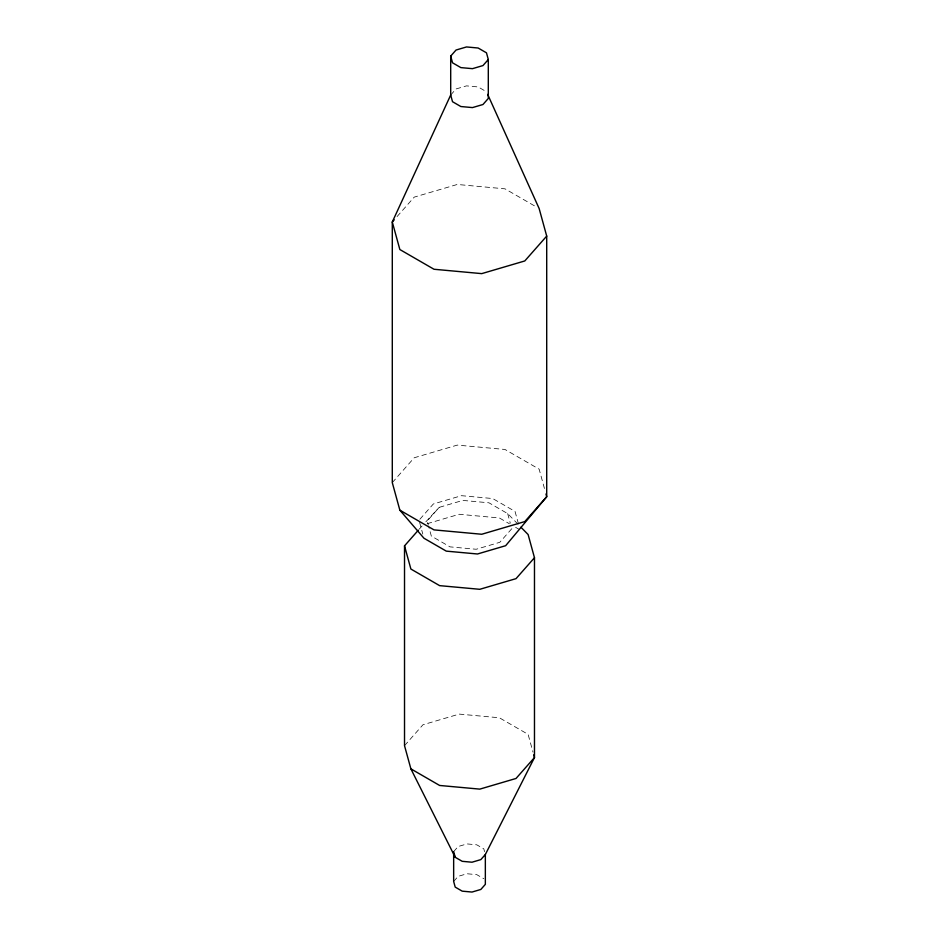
<?xml version="1.0" encoding="UTF-8"?>
<svg xmlns="http://www.w3.org/2000/svg" width="939" height="939" viewBox="0 0 939 939"><rect width="100%" height="100%" fill="white"/><g stroke="black" fill="none" stroke-linecap="round" stroke-linejoin="round"><path stroke-width="0.7" stroke-dasharray="4.7 3.52" d="M450.697 95.015L456.037 88.959L466.519 85.872L478.151 86.94L486.472 91.74M397.056 216.58L414.216 197.131L457.27 184.467L504.994 188.833L536.627 207.096M392.291 482.623L414.216 457.763L457.27 445.098L504.994 449.464L539.15 469.183L544.444 488.48M419.287 529.115L422.057 525.981M517.894 524.079L507.67 513.61L488.949 502.799L462.798 500.417L439.217 507.353L427.198 520.969L428.325 525.089M511.802 528.704L499.783 542.319L476.202 549.256L450.051 546.874L431.33 536.063L428.7 526.462M404.521 745.672L422.973 724.755L459.206 714.098L499.372 717.772L528.117 734.368L532.988 752.104M453.654 851.614L458.162 846.52L466.988 843.915L476.777 844.818L483.796 848.856L484.571 851.685M453.654 881.451L458.162 876.357L466.988 873.751L476.777 874.655L483.796 878.704M425.848 521.826L439.217 507.353M427.163 523.704L459.206 514.279L499.372 517.952L509.372 523.727M515.617 527.331L521.873 530.934M518.469 523.915L515.042 511.438L492.705 498.539L461.507 495.686L433.349 503.973L419.017 520.218L422.808 534.08M507.67 513.61L510.3 523.211"/><path stroke-width="1.41" d="M450.697 95.015L452.528 101.717L460.849 106.53L472.481 107.586L482.963 104.511L488.303 98.454L488.303 59.533L486.472 52.819L478.151 48.018L466.519 46.95L456.037 50.037L450.697 56.094L450.697 95.015L392.291 221.98L392.291 482.623L399.85 510.17L423.959 538.235L446.295 551.134L477.493 553.987L505.652 545.7L546.709 496.743L546.709 236.1L539.15 208.552L487.67 94.393M418.36 530.159L404.521 545.852L404.521 745.672L410.883 768.853L455.204 857.272L462.223 861.321L472.012 862.213L480.838 859.608L485.346 854.513L534.479 757.55L534.479 557.731L528.117 534.549L520.957 527.225M488.303 59.533L482.963 65.577L472.481 68.664L460.849 67.608L452.528 62.796L450.697 56.094M394.192 219.82L392.291 221.98L399.85 249.528L434.006 269.258L481.73 273.625L524.784 260.96L546.709 236.1M534.479 557.731L516.027 578.647L479.794 589.305L439.628 585.643L410.883 569.034L404.521 545.852M399.85 510.17L434.006 529.889L481.73 534.256L524.784 521.591L546.709 496.743L545.958 493.984M410.883 768.853L439.628 785.462L479.794 789.124L516.027 778.466L534.479 757.55L533.739 754.827M455.204 857.272L453.654 851.614L453.654 881.451L455.204 887.109L462.223 891.158L472.012 892.05L480.838 889.456L485.346 884.35L485.346 854.513"/></g></svg>
